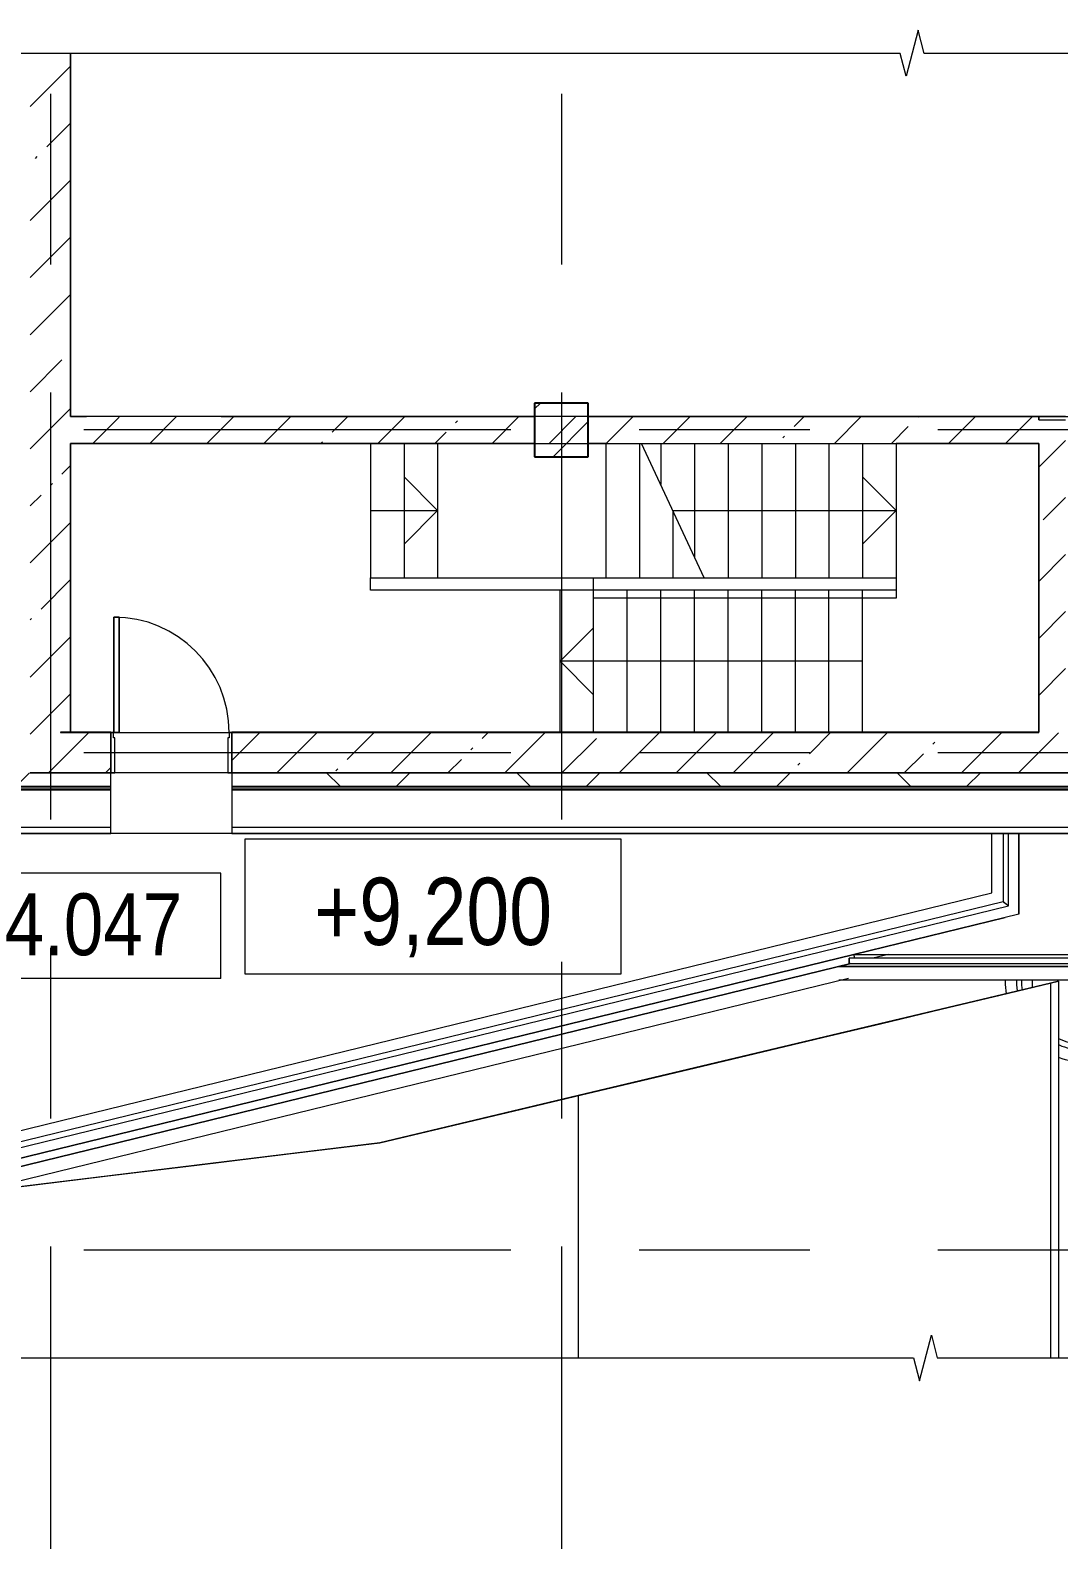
# Model space of a CAD drawing. Header units: millimetres. Extents: x 48966 to 294585, y -43515 to 30344.
# Drawn here: x 275897 to 283546, y 264 to 11489 of the extents above; entities that cross this region are included whole.
import ezdxf

# ---------------------------------------------------------------- set-up
doc = ezdxf.new("R2010")
doc.units = ezdxf.units.MM
doc.linetypes.add('IMPORT-01 Штриховая _2 мм_', pattern=[600, 400, -200])
doc.linetypes.add('Осевые', pattern=[6350, 1270, -952.5, 3175, -952.5])
for name, color, linetype, lineweight in [('_Разделитель помещений_', 7, 'IMPORT-01 Штриховая _2 мм_', 9), ('Высотные отметки', 7, 'Continuous', 9), ('Двери', 7, 'Continuous', 9), ('Каркас_Импост', 7, 'Continuous', 9), ('Колонны', 7, 'Continuous', 9), ('Колонны-1', 7, 'Continuous', 25), ('Контуры', 7, 'Continuous', 9), ('Линии подступенков-1', 7, 'Continuous', 9), ('Линии свеса', 7, 'Continuous', 9), ('Марки вырезов', 7, 'Continuous', 9), ('Марки помещений', 7, 'Continuous', 9), ('Мебель', 7, 'Continuous', 9), ('Общие ребра', 7, 'Continuous', 9), ('Ограждение', 7, 'Continuous', 9), ('Оси-2', 7, 'Осевые', 9), ('Панель', 7, 'Continuous', 9), ('Перекрытия', 7, 'Continuous', 9), ('Поручни', 7, 'Continuous', 9), ('Стены', 7, 'Continuous', 9), ('Стены-1', 7, 'Continuous', 18), ('Стрелки вверх', 7, 'Continuous', 9), ('Черная _1 сплошная', 7, 'Continuous', 9), ('Штриховка разреза-1', 7, 'Continuous', 9), ('Элементы узлов', 7, 'Continuous', 9)]:
    doc.layers.add(name, color=color, linetype=linetype, lineweight=lineweight)
doc.styles.add('Arial Narrow', font='Arial Narrow.ttf', dxfattribs={"height": 500})
doc.styles.add('Arial Narrow_1', font='Arial Narrow.ttf', dxfattribs={"height": 460})
pattern_1 = [(45, (169515.5, 0), (-424.264, 424.264), [600, -100, 20, -100]), (45, (169515.5, 424), (-424.264, 424.264), [])]

# ---------------------------------------------------------------- blocks, each defined once
blk = doc.blocks.new('Колонна 89 - Колонна 40-55-4749747-План 4-го этажа на отм_ _10_050')
at = {"layer": 'Колонны'}
h = blk.add_hatch(dxfattribs=at)
h.set_pattern_fill('FP_12', color=256, style=0, pattern_type=2)
h.set_pattern_definition([(45, (-32400, 15200), (-493.914, 493.914), []), (45, (-31906.1, 15200), (-493.914, 493.914), [873.125, -174.625, 6.706, -167.919])])
h.paths.add_polyline_path([(77732, 23517), (78132, 23517), (78132, 23917), (77732, 23917)], flags=0)
at = {"layer": 'Колонны-1'}
for p, q in [((78132, 23917), (77732, 23917)), ((77732, 23917), (77732, 23517)), ((78132, 23517), (78132, 23917)), ((77732, 23517), (78132, 23517))]:
    blk.add_line(p, q, dxfattribs=at)
blk = doc.blocks.new('Базовая стена _ ОС20 - обшивка балкона _мин_вата_фанера 10мм _сталь - ___-6277397-План 4-го этажа на отм_ _10_050')
at = {"layer": 'Стены'}
for p, q in [((112485, 4549), (105427, 2824)), ((105427, 2824), (112485, 4549)), ((105941, 2846), (112466, 4441)), ((105427, 2824), (105436, 2784)), ((105436, 2784), (105427, 2824))]:
    blk.add_line(p, q, dxfattribs=at)
blk = doc.blocks.new('Базовая стена _ Внутренние - обшивка ложи А - ___-6287467-План 4-го этажа на отм_ _10_050')
at = {"layer": 'Стены'}
for p, q in [((112395, 4527), (120372, 4527)), ((120372, 4527), (112529, 4527)), ((112395, 4427), (120472, 4427))]:
    blk.add_line(p, q, dxfattribs=at)
at = {"layer": 'Стены', "flags": 128}
blk.add_lwpolyline([(120372, 4527), (120407, 4491), (120435, 4463), (120456, 4443), (120468, 4431), (120472, 4427), (120468, 4431), (120456, 4443), (120435, 4463), (120407, 4491), (120372, 4527)], dxfattribs=at)
blk = doc.blocks.new('Ограждение - Ограждение-6394249-План 4-го этажа на отм_ _10_050')
at = {"layer": 'Поручни'}
for p, q in [((121147, 3940), (114247, 3940)), ((114247, 3900), (121147, 3900))]:
    blk.add_line(p, q, dxfattribs=at)
at = {"layer": 'Поручни', "flags": 128}
for points in [[(113715, 4427), (113715, 4411), (113716, 4390), (113718, 4368), (113721, 4347), (113722, 4344)], [(113761, 4353), (113759, 4368), (113757, 4388), (113755, 4407), (113755, 4427)], [(114247, 3940), (114227, 3941), (114207, 3942), (114188, 3944), (114168, 3946), (114149, 3950), (114130, 3954), (114111, 3959), (114092, 3965), (114073, 3972), (114055, 3979), (114037, 3987), (114030, 3990)], [(114030, 3946), (114034, 3944), (114054, 3936), (114074, 3929), (114094, 3922), (114115, 3917), (114135, 3912), (114156, 3908), (114177, 3905), (114198, 3902), (114220, 3901), (114241, 3900), (114247, 3900)], [(121981, 3804), (121966, 3809), (121865, 3840), (121764, 3866), (121661, 3889), (121558, 3908), (121454, 3922), (121350, 3932), (121245, 3938), (121147, 3940)], [(121147, 3900), (121250, 3898), (121353, 3892), (121456, 3882), (121558, 3867), (121660, 3849), (121761, 3826), (121860, 3800), (121959, 3769), (121981, 3761)]]:
    blk.add_lwpolyline(points, dxfattribs=at)
blk = doc.blocks.new('Ограждение - Ограждение-6395681-План 4-го этажа на отм_ _10_050')
at = {"layer": 'Поручни'}
for p, q in [((113617, 5516), (113617, 5009)), ((113657, 4978), (113657, 5516)), ((113617, 5009), (105328, 2983)), ((105333, 2943), (113657, 4978)), ((104826, 3534), (104482, 3534)), ((104482, 3497), (104482, 3531)), ((104482, 3531), (104482, 3497)), ((104482, 3494), (104784, 3494))]:
    blk.add_line(p, q, dxfattribs=at)
at = {"layer": 'Поручни', "flags": 128}
for points in [[(104784, 3494), (104784, 3472), (104785, 3450), (104787, 3429), (104790, 3407), (104794, 3385), (104798, 3364), (104804, 3343), (104810, 3322), (104817, 3301), (104825, 3281), (104834, 3261), (104843, 3241), (104854, 3222), (104865, 3203), (104876, 3185), (104889, 3167), (104902, 3150), (104916, 3133), (104931, 3116), (104946, 3101), (104962, 3086), (104978, 3071), (104995, 3058), (105013, 3044), (105031, 3032), (105049, 3021), (105068, 3010), (105088, 3000), (105107, 2990), (105127, 2982), (105148, 2974), (105169, 2967), (105190, 2961), (105211, 2956), (105232, 2952), (105254, 2948), (105276, 2945), (105297, 2944), (105319, 2943), (105333, 2943)], [(105328, 2983), (105308, 2983), (105288, 2985), (105268, 2987), (105248, 2990), (105228, 2993), (105208, 2998), (105188, 3003), (105169, 3009), (105150, 3016), (105131, 3024), (105113, 3032), (105095, 3041), (105077, 3051), (105060, 3061), (105043, 3072), (105026, 3084), (105010, 3097), (104995, 3110), (104980, 3123), (104966, 3138), (104952, 3153), (104939, 3168), (104926, 3184), (104914, 3200), (104903, 3217), (104893, 3234), (104883, 3252), (104874, 3270), (104865, 3289), (104858, 3307), (104851, 3326), (104845, 3346), (104839, 3365), (104835, 3385), (104831, 3405), (104828, 3425), (104826, 3445), (104824, 3465), (104824, 3486), (104824, 3506), (104825, 3526), (104826, 3534)]]:
    blk.add_lwpolyline(points, dxfattribs=at)
at = {"layer": 'Поручни'}
for points, knots in [([(113657, 4978), (113657, 4978), (113656, 4978), (113655, 4979), (113653, 4981), (113651, 4982), (113649, 4983), (113648, 4985), (113647, 4986), (113645, 4987), (113643, 4988), (113642, 4989), (113641, 4990), (113640, 4991), (113638, 4992), (113637, 4993), (113636, 4994), (113634, 4995), (113633, 4996), (113632, 4997), (113630, 4998), (113629, 5000), (113627, 5001), (113626, 5002), (113624, 5003), (113623, 5004), (113621, 5006), (113619, 5007), (113617, 5009), (113617, 5009), (113617, 5009)], [-1, -1, -1, -1, -0.916667, -0.833333, -0.791667, -0.75, -0.708333, -0.6875, -0.666667, -0.625, -0.604167, -0.583333, -0.5625, -0.541667, -0.520833, -0.5, -0.479167, -0.458333, -0.4375, -0.416667, -0.395833, -0.375, -0.333333, -0.3125, -0.291667, -0.25, -0.208333, -0.166667, -0.083333, 0, 0, 0, 0]), ([(113620, 5007), (113620, 5007), (113621, 5006), (113623, 5004), (113624, 5003), (113626, 5002), (113627, 5001), (113629, 5000), (113630, 4998), (113632, 4997), (113633, 4996), (113634, 4995), (113636, 4994), (113637, 4993), (113638, 4992), (113640, 4991), (113641, 4990), (113642, 4989), (113643, 4988), (113644, 4988), (113645, 4987), (113645, 4987)], [-0.8333333, -0.8333333, -0.8333333, -0.8333333, -0.7916667, -0.75, -0.7083333, -0.6875, -0.6666667, -0.625, -0.6041667, -0.5833333, -0.5625, -0.5416667, -0.5208333, -0.5, -0.4791667, -0.4583333, -0.4375, -0.4166667, -0.3958333, -0.375, -0.3714491, -0.3714491, -0.3714491, -0.3714491]), ([(113647, 4985), (113647, 4985), (113648, 4985), (113649, 4983), (113651, 4982), (113653, 4981), (113654, 4980), (113654, 4980)], [-0.3333333, -0.3333333, -0.3333333, -0.3333333, -0.3125, -0.2916667, -0.25, -0.2083333, -0.1666667, -0.1666667, -0.1666667, -0.1666667]), ([(104784, 3494), (104784, 3494), (104784, 3494), (104785, 3495), (104785, 3495), (104786, 3496), (104786, 3496), (104787, 3497), (104788, 3498), (104789, 3499), (104789, 3499), (104790, 3500), (104791, 3501), (104792, 3502), (104793, 3503), (104794, 3504), (104795, 3505), (104796, 3505), (104796, 3506), (104797, 3507), (104799, 3508), (104800, 3510), (104802, 3511), (104803, 3513), (104805, 3514), (104806, 3516), (104808, 3517), (104809, 3519), (104811, 3520), (104812, 3521), (104813, 3522), (104814, 3523), (104815, 3524), (104816, 3525), (104817, 3526), (104818, 3527), (104819, 3528), (104819, 3528), (104820, 3528), (104820, 3529), (104821, 3530), (104822, 3531), (104823, 3531), (104824, 3532), (104824, 3532), (104824, 3533), (104825, 3533), (104826, 3534), (104826, 3534), (104826, 3534)], [0, 0, 0, 0, 0.055556, 0.083333, 0.097222, 0.111111, 0.125, 0.138889, 0.166667, 0.194444, 0.208333, 0.222222, 0.236111, 0.25, 0.277778, 0.305556, 0.319444, 0.333333, 0.347222, 0.361111, 0.388889, 0.416667, 0.444444, 0.472222, 0.5, 0.527778, 0.555556, 0.583333, 0.611111, 0.638889, 0.652778, 0.666667, 0.680556, 0.694444, 0.722222, 0.75, 0.763889, 0.770833, 0.777778, 0.791667, 0.805556, 0.833333, 0.861111, 0.875, 0.888889, 0.902778, 0.916667, 0.944444, 1, 1, 1, 1]), ([(104789, 3499), (104788, 3498), (104788, 3498), (104787, 3497), (104786, 3496), (104786, 3496), (104786, 3496)], [0.81237576, 0.81237576, 0.81237576, 0.81237576, 0.83333333, 0.86111111, 0.875, 0.88888889, 0.88888889, 0.88888889, 0.88888889]), ([(104808, 3517), (104807, 3517), (104806, 3516), (104805, 3514), (104803, 3513), (104802, 3511), (104800, 3510), (104799, 3508), (104797, 3507), (104796, 3506), (104796, 3505), (104795, 3505), (104794, 3504), (104793, 3503), (104792, 3502), (104791, 3501), (104790, 3500), (104790, 3500), (104790, 3500)], [0.4444444, 0.4444444, 0.4444444, 0.4444444, 0.4722222, 0.5, 0.5277778, 0.5555556, 0.5833333, 0.6111111, 0.6388889, 0.6527778, 0.6666667, 0.6805556, 0.6944444, 0.7222222, 0.75, 0.7638889, 0.7708333, 0.7777778, 0.7777778, 0.7777778, 0.7777778]), ([(104824, 3532), (104824, 3532), (104824, 3532), (104823, 3531), (104822, 3531), (104821, 3530), (104820, 3529), (104820, 3528), (104819, 3528), (104818, 3527), (104817, 3526), (104816, 3525), (104815, 3524), (104814, 3523), (104813, 3522), (104812, 3521), (104811, 3520), (104809, 3519), (104808, 3518), (104808, 3517)], [0.1111111, 0.1111111, 0.1111111, 0.1111111, 0.125, 0.1388889, 0.1666667, 0.1944444, 0.2083333, 0.2222222, 0.2361111, 0.25, 0.2777778, 0.3055556, 0.3194444, 0.3333333, 0.3472222, 0.3611111, 0.3888889, 0.4166667, 0.4444018, 0.4444018, 0.4444018, 0.4444018])]:
    blk.add_open_spline(points, degree=3, knots=knots, dxfattribs=at)
for points in [[(105333, 2943), (105333, 2943), (105333, 2944), (105332, 2947), (105332, 2953), (105331, 2959), (105330, 2966), (105329, 2973), (105329, 2978), (105328, 2982), (105328, 2983), (105328, 2983)], [(105329, 2978), (105329, 2977), (105329, 2973), (105330, 2966), (105331, 2959), (105332, 2953), (105332, 2947), (105333, 2945), (105333, 2944)]]:
    blk.add_open_spline(points, degree=3, dxfattribs=at)
blk = doc.blocks.new('Ограждение - Ограждение-6395890-План 4-го этажа на отм_ _10_050')
at = {"layer": 'Поручни'}
for p, q in [((120347, 5967), (120312, 5967)), ((120312, 5967), (120347, 5967)), ((120310, 5516), (120310, 4589)), ((120350, 4549), (120350, 5516)), ((120310, 4589), (112472, 4589)), ((112472, 4549), (112472, 4589)), ((112472, 4586), (112472, 4565)), ((112472, 4564), (112472, 4552)), ((112472, 4549), (120350, 4549))]:
    blk.add_line(p, q, dxfattribs=at)
for points, knots in [([(120310, 4589), (120310, 4589), (120310, 4589), (120311, 4588), (120312, 4586), (120313, 4585), (120315, 4584), (120316, 4583), (120317, 4581), (120319, 4580), (120321, 4578), (120322, 4577), (120323, 4576), (120324, 4574), (120326, 4573), (120327, 4572), (120328, 4570), (120330, 4569), (120331, 4568), (120332, 4567), (120334, 4565), (120335, 4564), (120336, 4563), (120337, 4561), (120338, 4560), (120340, 4559), (120341, 4558), (120342, 4557), (120343, 4555), (120345, 4554), (120346, 4553), (120347, 4552), (120348, 4551), (120349, 4549), (120350, 4549), (120350, 4549)], [0, 0, 0, 0, 0.083333, 0.125, 0.166667, 0.208333, 0.229167, 0.25, 0.291667, 0.333333, 0.354167, 0.375, 0.395833, 0.416667, 0.4375, 0.458333, 0.479167, 0.5, 0.520833, 0.541667, 0.5625, 0.583333, 0.604167, 0.625, 0.645833, 0.666667, 0.6875, 0.708333, 0.75, 0.770833, 0.791667, 0.833333, 0.875, 0.916667, 1, 1, 1, 1]), ([(120334, 4565), (120334, 4565), (120333, 4566), (120332, 4567), (120331, 4568), (120330, 4569), (120328, 4570), (120327, 4572), (120326, 4573), (120324, 4574), (120323, 4576), (120322, 4577), (120321, 4578), (120320, 4579), (120319, 4580), (120317, 4582), (120316, 4583), (120315, 4584), (120313, 4585), (120313, 4586), (120312, 4586)], [0.4341587, 0.4341587, 0.4341587, 0.4341587, 0.4375, 0.4583333, 0.4791667, 0.5, 0.5208333, 0.5416667, 0.5625, 0.5833333, 0.6041667, 0.625, 0.6458333, 0.6666667, 0.6875, 0.7083333, 0.75, 0.7708333, 0.7916667, 0.8333333, 0.8333333, 0.8333333, 0.8333333]), ([(120347, 4552), (120347, 4552), (120346, 4553), (120345, 4554), (120343, 4555), (120342, 4557), (120340, 4559), (120338, 4560), (120337, 4561), (120336, 4563), (120335, 4564), (120335, 4564)], [0.1666667, 0.1666667, 0.1666667, 0.1666667, 0.2083333, 0.2291667, 0.25, 0.2916667, 0.3333333, 0.3541667, 0.375, 0.3958333, 0.4166667, 0.4166667, 0.4166667, 0.4166667])]:
    blk.add_open_spline(points, degree=3, knots=knots, dxfattribs=at)
blk = doc.blocks.new('Дверь - Однопольная - ДВ11_21х9-6240733-План 4-го этажа на отм_ _10_050')
at = {"layer": 'Двери'}
for p, q in [((-389, 1008), (-429, 1008)), ((-429, 1008), (-429, 150)), ((-389, 150), (-389, 1008)), ((-429, 150), (-389, 150))]:
    blk.add_line(p, q, dxfattribs=at)
blk.add_arc((-429, 150), 858, 360, 90, dxfattribs=at)
at = {"layer": 'Каркас_Импост'}
for p, q in [((-430, 150), (-450, 150)), ((-450, 150), (-450, -150)), ((-430, 110), (-430, 150)), ((450, 150), (430, 150)), ((430, 150), (430, 110)), ((450, -150), (450, 150)), ((-420, 110), (-430, 110)), ((-420, -150), (-420, 110)), ((430, 110), (420, 110)), ((420, 110), (420, -150)), ((-450, -150), (-420, -150)), ((420, -150), (450, -150))]:
    blk.add_line(p, q, dxfattribs=at)
at = {"layer": 'Панель'}
for p, q in [((-429, 1008), (-389, 1008)), ((-429, 150), (-429, 1008)), ((-389, 1008), (-389, 150)), ((-389, 150), (-429, 150))]:
    blk.add_line(p, q, dxfattribs=at)
blk = doc.blocks.new('Рефлектор_2 - Рефлектор_2-6393335-План 4-го этажа на отм_ _10_050')
at = {"layer": 'Мебель'}
for p, q in [((-13697, 585), (-17209, -249)), ((-13637, 600), (-13697, 585)), ((-13697, 585), (-13697, -2200)), ((-13637, 600), (-13637, -2200)), ((-17209, -249), (-18685, -600)), ((-17209, -249), (-17209, -2200)), ((-18685, -600), (-22785, -1100))]:
    blk.add_line(p, q, dxfattribs=at)
at = {"layer": 'Мебель', "flags": 128}
for points in [[(-17186, -244), (-16735, -137), (-16286, -30), (-15839, 76), (-15394, 182), (-14951, 287), (-14510, 392), (-14072, 496), (-13637, 600)], [(-18685, -600), (-18184, -481), (-17684, -362), (-17186, -244)], [(-22783, -1100), (-22098, -1016), (-21412, -933), (-20728, -849), (-20045, -766), (-19364, -683), (-18685, -600)]]:
    blk.add_lwpolyline(points, dxfattribs=at)
blk = doc.blocks.new('Линия разрыва1 - М 200-6492712-План 4-го этажа на отм_ _10_050')
at = {"layer": 'Элементы узлов'}
for p, q in [((45, 172), (-44, -170)), ((90, 0), (45, 172)), ((-88, 0), (-12142, 0)), ((-44, -170), (-88, 0)), ((12131, 0), (90, 0))]:
    blk.add_line(p, q, dxfattribs=at)
blk = doc.blocks.new('Линия разрыва1 - М 200-6492713-План 4-го этажа на отм_ _10_050')
at = {"layer": 'Элементы узлов'}
for p, q in [((45, 172), (-44, -170)), ((90, 0), (45, 172)), ((-88, 0), (-12031, 0)), ((-44, -170), (-88, 0)), ((12042, 0), (90, 0))]:
    blk.add_line(p, q, dxfattribs=at)
blk = doc.blocks.new('Высотные отметки - Высотная отметка - Рамка_14мм длина-4459141-План 4-го этажа на отм_ _10_050')
at = {"layer": 'Высотные отметки'}
for p, q in [((7, 5), (-7, 5)), ((-7, 5), (-7, 0)), ((7, 0), (7, 5)), ((-7, 0), (7, 0))]:
    blk.add_line(p, q, dxfattribs=at)
blk = doc.blocks.new('Марка помещения_Р - Марка помещения-4575829-План 4-го этажа на отм_ _10_050')
at = {"layer": 'Марки помещений'}
for p, q in [((-4.79375, -1.95625), (-4.79375, 1.95625)), ((4.79375, 1.95625), (-4.79375, 1.95625)), ((4.79375, -1.95625), (4.79375, 1.95625)), ((4.79375, -1.95625), (-4.79375, -1.95625))]:
    blk.add_line(p, q, dxfattribs=at)

msp = doc.modelspace()

# ---------------------------------------------------------------- hatches: boundary and pattern name
at = {"layer": 'Штриховка разреза-1'}
h = msp.add_hatch(dxfattribs=at)
h.set_pattern_fill('FP_4', color=256, style=0, pattern_type=2)
h.set_pattern_definition(pattern_1)
h.paths.add_polyline_path([(276122.1, 6267.1), (276197.1, 6267.1), (276197.1, 11317.1), (275897.1, 11317.1), (275897.1, 6267.1)], flags=0)
h = msp.add_hatch(dxfattribs=at)
h.set_pattern_fill('FP_4', color=256, style=0, pattern_type=2)
h.set_pattern_definition(pattern_1)
h.paths.add_polyline_path([(276199.1, 8417.1), (283397.1, 8417.1), (283397.1, 8617.1), (276197.1, 8617.1), (276197.1, 8417.1)], flags=0)
h = msp.add_hatch(dxfattribs=at)
h.set_pattern_fill('FP_4', color=256, style=0, pattern_type=2)
h.set_pattern_definition(pattern_1)
h.paths.add_polyline_path([(283397.1, 6267.1), (283597.1, 6267.1), (283597.1, 8592.1), (283397.1, 8592.1), (283397.1, 6269.1)], flags=0)
h = msp.add_hatch(dxfattribs=at)
h.set_pattern_fill('FP_4', color=256, style=0, pattern_type=2)
h.set_pattern_definition(pattern_1)
h.paths.add_polyline_path([(275897.1, 5967.1), (276497.1, 5967.1), (276497.1, 6267.1), (275897.1, 6267.1)], flags=0)
h.paths.add_polyline_path([(286969.2, 5967.1), (294397.1, 5967.1), (294397.1, 6267.1), (277397.1, 6267.1), (277397.1, 5967.1), (286207.4, 5967.1)], flags=0)
h = msp.add_hatch(dxfattribs=at)
h.set_pattern_fill('FP_3', color=256, style=0, pattern_type=2)
h.set_pattern_definition([(45, (169515.5, 0), (-707.107, 707.107), []), (135, (169515.5, 0), (-707.107, -707.107), [])])
h.paths.add_polyline_path([(283160.2, 5867.1), (294397.1, 5868.2), (294397.1, 5967.1), (277397.1, 5967.1), (277397.1, 5867.1), (282779.3, 5867.1)], flags=0)
h.paths.add_polyline_path([(273997.1, 5867.1), (274547.1, 5867.1), (274547.1, 5967.1), (273997.1, 5967.1)], flags=0)
h.paths.add_polyline_path([(275447.1, 5867.1), (276497.1, 5867.1), (276497.1, 5967.1), (275447.1, 5967.1)], flags=0)

# ---------------------------------------------------------------- linework, layer by layer
at = {"layer": '_Разделитель помещений_'}
msp.add_arc((283747.1, 4417.1), 400, 180, 186.66249, dxfattribs=at)
at = {"layer": 'Высотные отметки'}
msp.add_line((278892.6, 4473), (278892.6, 4473), dxfattribs=at)
msp.add_line((278892.6, 4473), (278892.6, 4473), dxfattribs=at)
at = {"layer": 'Контуры'}
for p, q in [((276197.1, 8417.1), (276197.1, 6267.1)), ((278427.1, 8417.1), (276197.1, 8417.1)), ((279647.1, 8417.1), (278147.1, 8417.1)), ((278427.1, 8417.1), (278427.1, 7417.1)), ((278427.1, 8417.1), (278927.1, 8417.1)), ((279647.1, 8417.1), (278927.1, 8417.1)), ((280177.1, 8417.1), (280047.1, 8417.1)), ((280087.1, 8417.1), (280047.1, 8417.1)), ((280087.1, 8417.1), (282337.1, 8417.1)), ((280177.1, 8417.1), (280177.1, 7417.1)), ((280177.1, 8417.1), (280444, 8417.1)), ((283397.1, 8417.1), (282337.1, 8417.1)), ((283397.1, 6267.1), (283397.1, 8417.1)), ((278427.1, 7326.3), (278427.1, 7417.1)), ((278427.1, 7417.1), (278927.1, 7417.1)), ((278927.1, 7417.1), (280177.1, 7417.1)), ((280087.1, 7267.1), (280087.1, 7417.1)), ((280087.1, 7417.1), (282337.1, 7417.1)), ((280177.1, 7417.1), (280910.3, 7417.1)), ((282337.1, 7417.1), (282337.1, 7326.3)), ((279837.1, 7326.3), (278427.1, 7326.3)), ((282087.1, 7326.3), (279837.1, 7326.3)), ((282337.1, 7326.3), (282087.1, 7326.3)), ((282087.1, 6267.1), (282087.1, 7326.3)), ((276197.1, 6267.1), (279837.1, 6267.1)), ((278147.1, 6267.1), (280087.1, 6267.1)), ((282087.1, 6267.1), (279837.1, 6267.1)), ((283337.1, 6267.1), (280087.1, 6267.1)), ((282087.1, 6267.1), (283397.1, 6267.1)), ((283337.1, 6267.1), (283377.1, 6267.1))]:
    msp.add_line(p, q, dxfattribs=at)
at = {"layer": 'Линии подступенков-1'}
for p, q in [((278427.1, 8417.1), (278427.1, 7417.1)), ((278677.1, 8417.1), (278677.1, 7417.1)), ((278927.1, 8417.1), (278927.1, 7417.1)), ((280177.1, 8417.1), (280177.1, 7417.1)), ((280427.1, 8417.1), (280427.1, 7417.1)), ((280587.1, 8417.1), (280587.1, 8110.1)), ((280837.1, 8417.1), (280837.1, 7574)), ((281087.1, 8417.1), (281087.1, 7417.1)), ((281337.1, 8417.1), (281337.1, 7417.1)), ((281587.1, 8417.1), (281587.1, 7417.1)), ((281837.1, 8417.1), (281837.1, 7417.1)), ((282087.1, 8417.1), (282087.1, 7417.1)), ((282337.1, 8417.1), (282337.1, 7417.1)), ((280677.1, 7917.1), (280677.1, 7417.1)), ((279837.1, 6267.1), (279837.1, 7326.3)), ((280087.1, 6267.1), (280087.1, 7326.3)), ((280337.1, 6267.1), (280337.1, 7326.3)), ((280587.1, 6267.1), (280587.1, 7326.3)), ((280837.1, 6267.1), (280837.1, 7326.3)), ((281087.1, 6267.1), (281087.1, 7326.3)), ((281337.1, 6267.1), (281337.1, 7326.3)), ((281587.1, 6267.1), (281587.1, 7326.3)), ((281837.1, 6267.1), (281837.1, 7326.3)), ((282087.1, 6267.1), (282087.1, 7326.3)), ((280087.1, 6267.1), (280087.1, 7267.1)), ((280337.1, 6267.1), (280337.1, 7267.1)), ((280587.1, 6267.1), (280587.1, 7267.1)), ((280837.1, 6267.1), (280837.1, 7267.1)), ((281087.1, 6267.1), (281087.1, 7267.1)), ((281337.1, 6267.1), (281337.1, 7267.1)), ((281587.1, 6267.1), (281587.1, 7267.1)), ((281837.1, 6267.1), (281837.1, 7267.1)), ((282087.1, 6267.1), (282087.1, 7267.1))]:
    msp.add_line(p, q, dxfattribs=at)
at = {"layer": 'Линии свеса'}
for p, q in [((278677.1, 8417.1), (278677.1, 7417.1)), ((280427.1, 8417.1), (280427.1, 7417.1)), ((280587.1, 8417.1), (280587.1, 8110.1)), ((280837.1, 8417.1), (280837.1, 7574)), ((281087.1, 8417.1), (281087.1, 7417.1)), ((281337.1, 8417.1), (281337.1, 7417.1)), ((281587.1, 8417.1), (281587.1, 7417.1)), ((281837.1, 8417.1), (281837.1, 7417.1)), ((282087.1, 8417.1), (282087.1, 7417.1)), ((280677.1, 7917.1), (280677.1, 7417.1)), ((280087.1, 6267.1), (280087.1, 7326.3)), ((280337.1, 6267.1), (280337.1, 7326.3)), ((280587.1, 6267.1), (280587.1, 7326.3)), ((280837.1, 6267.1), (280837.1, 7326.3)), ((281087.1, 6267.1), (281087.1, 7326.3)), ((281337.1, 6267.1), (281337.1, 7326.3)), ((281587.1, 6267.1), (281587.1, 7326.3)), ((281837.1, 6267.1), (281837.1, 7326.3)), ((280337.1, 6267.1), (280337.1, 7267.1)), ((280587.1, 6267.1), (280587.1, 7267.1)), ((280837.1, 6267.1), (280837.1, 7267.1)), ((281087.1, 6267.1), (281087.1, 7267.1)), ((281337.1, 6267.1), (281337.1, 7267.1)), ((281587.1, 6267.1), (281587.1, 7267.1)), ((281837.1, 6267.1), (281837.1, 7267.1)), ((282087.1, 6267.1), (282087.1, 7267.1))]:
    msp.add_line(p, q, dxfattribs=at)
at = {"layer": 'Марки вырезов'}
msp.add_line((280910.3, 7417.1), (280444, 8417.1), dxfattribs=at)
at = {"layer": 'Общие ребра'}
for p, q in [((279647.1, 8617.1), (276199.1, 8617.1)), ((283397.1, 8617.1), (283397.1, 8592.1)), ((283597.1, 8617.1), (283397.1, 8617.1)), ((283397.1, 8592.1), (283397.1, 8617.1)), ((283397.1, 8592.1), (283597.1, 8592.1)), ((276197.1, 6267.1), (276197.1, 8417.1)), ((276199.1, 8417.1), (283397.1, 8417.1)), ((276122.1, 6267.1), (276197.1, 6267.1)), ((276197.1, 6267.1), (276199.1, 6267.1)), ((276497.1, 6267.1), (276199.1, 6267.1)), ((276199.1, 6267.1), (276497.1, 6267.1)), ((283397.1, 6267.1), (277397.1, 6267.1)), ((277397.1, 6267.1), (283397.1, 6267.1)), ((283397.1, 6267.1), (283397.1, 6269.1)), ((275897.1, 5967.1), (276497.1, 5967.1)), ((276497.1, 5967.1), (275897.1, 5967.1)), ((277397.1, 5967.1), (294397.1, 5967.1)), ((294397.1, 5967.1), (277397.1, 5967.1)), ((275447.1, 5867.1), (276497.1, 5867.1)), ((275447.1, 5855.1), (276497.1, 5855.1)), ((275447.1, 5843.1), (276497.1, 5843.1)), ((275447.1, 5841.1), (276497.1, 5841.1)), ((277397.1, 5867.1), (294397.1, 5867.1)), ((277397.1, 5855.1), (294397.1, 5855.1)), ((277397.1, 5843.1), (294397.1, 5843.1)), ((277397.1, 5841.1), (294397.1, 5841.1)), ((275447.1, 5563.1), (276497.1, 5563.1)), ((275447.1, 5518.1), (276497.1, 5518.1)), ((277397.1, 5563.1), (294397.1, 5563.1)), ((277397.1, 5518.1), (294397.1, 5518.1))]:
    msp.add_line(p, q, dxfattribs=at)
at = {"layer": 'Оси-2'}
for p, q in [((276047.1, 11017.1), (276047.1, -13042.2)), ((279847.1, 11017.1), (279847.1, -13042.2)), ((294394.6, 8517.1), (268100.1, 8517.1)), ((294394.6, 6117.1), (268100.1, 6117.1)), ((294394.6, 2417.1), (268100.1, 2417.1))]:
    msp.add_line(p, q, dxfattribs=at)
at = {"layer": 'Перекрытия'}
for p, q in [((276197.1, 11317.1), (276197.1, 8617.1)), ((276197.1, 8617.1), (276317.1, 8617.1)), ((277317.1, 8617.1), (279647.1, 8617.1)), ((280047.1, 8617.1), (286802.1, 8617.1)), ((276317.1, 8417.1), (277317.1, 8417.1)), ((283377.1, 6267.1), (278147.1, 6267.1)), ((289797.1, 5967.1), (283249.4, 5967.1)), ((294089.5, 5967.1), (283249.4, 5967.1)), ((283049.4, 5516.1), (273997.1, 5516.1)), ((283049.4, 5074.1), (283049.4, 5516.1)), ((283249.4, 5123), (283249.4, 5516.1)), ((283249.4, 5516.1), (283249.4, 4917.1)), ((274880.2, 3077.1), (283049.4, 5074.1)), ((274927.7, 2882.9), (283147.1, 4892.1)), ((283249.4, 4917.1), (282022.2, 4617.1)), ((282022.2, 4617.1), (289797.1, 4617.1)), ((283147.1, 4427.1), (283147.1, 4417.1)), ((283347.1, 4427.1), (283347.1, 4417.1))]:
    msp.add_line(p, q, dxfattribs=at)
for radius, start, end in [(600, 180, 188.93614), (400, 180, 186.68827), (600, 250.3251, 270)]:
    msp.add_arc((283747.1, 4417.1), radius, start, end, dxfattribs=at)
at = {"layer": 'Стены'}
for p, q in [((276497.1, 6267.1), (277397.1, 6267.1)), ((276497.1, 5967.1), (276497.1, 6267.1)), ((277397.1, 6267.1), (277397.1, 5967.1)), ((277397.1, 5967.1), (276497.1, 5967.1)), ((283249.4, 5967.1), (283049.4, 5967.1)), ((283249.4, 5967.1), (289887.1, 5967.1)), ((283049.4, 5074.1), (283049.4, 5516.1)), ((283249.4, 5516.1), (283249.4, 5123)), ((274880.2, 3077.1), (283049.4, 5074.1)), ((283249.4, 4917.1), (283249.4, 5123)), ((283249.4, 4917.1), (274927.7, 2882.9)), ((274927.7, 2882.9), (282022.2, 4617.1)), ((282029, 4589.1), (282022.2, 4617.1)), ((282279, 4617.1), (282164.5, 4589.1)), ((282279, 4617.1), (289797.1, 4617.1)), ((281910.9, 4527.1), (274942.2, 2823.6)), ((289887.1, 4527.1), (281910.9, 4527.1))]:
    msp.add_line(p, q, dxfattribs=at)
at = {"layer": 'Стены-1'}
for p, q in [((276197.1, 8617.1), (276197.1, 11317.1)), ((276199.1, 8617.1), (276197.1, 8617.1)), ((283397.1, 8617.1), (279647.1, 8617.1)), ((283397.1, 8415.1), (283397.1, 6269.1)), ((276497.1, 6269.1), (276122.1, 6269.1)), ((276122.1, 6269.1), (276122.1, 6267.1)), ((276497.1, 6267.1), (276497.1, 6269.1)), ((276497.1, 5967.1), (276497.1, 6267.1)), ((283397.1, 6269.1), (277397.1, 6269.1)), ((277397.1, 6269.1), (277397.1, 6267.1)), ((277397.1, 6267.1), (277397.1, 5967.1)), ((276497.1, 5516.1), (276497.1, 5967.1)), ((277397.1, 5967.1), (277397.1, 5516.1)), ((275447.1, 5516.1), (276497.1, 5516.1)), ((277397.1, 5516.1), (294397.1, 5516.1))]:
    msp.add_line(p, q, dxfattribs=at)
at = {"layer": 'Стрелки вверх'}
for p, q in [((278927.1, 7917.1), (278677.1, 8167.1)), ((282337.1, 7917.1), (282087.1, 8167.1)), ((278427.1, 7917.1), (278677.1, 7917.1)), ((278677.1, 7917.1), (278927.1, 7917.1)), ((278927.1, 7917.1), (278677.1, 7667.1)), ((280677.1, 7917.1), (280837.1, 7917.1)), ((280837.1, 7917.1), (281087.1, 7917.1)), ((281087.1, 7917.1), (281337.1, 7917.1)), ((281337.1, 7917.1), (281587.1, 7917.1)), ((281587.1, 7917.1), (281837.1, 7917.1)), ((281837.1, 7917.1), (282087.1, 7917.1)), ((282087.1, 7917.1), (282337.1, 7917.1)), ((282337.1, 7917.1), (282087.1, 7667.1)), ((279837.1, 6796.7), (280087.1, 7046.7)), ((280087.1, 6796.7), (279837.1, 6796.7)), ((279837.1, 6796.7), (280087.1, 6546.7)), ((280337.1, 6796.7), (280087.1, 6796.7)), ((280587.1, 6796.7), (280337.1, 6796.7)), ((280837.1, 6796.7), (280587.1, 6796.7)), ((281087.1, 6796.7), (280837.1, 6796.7)), ((281337.1, 6796.7), (281087.1, 6796.7)), ((281587.1, 6796.7), (281337.1, 6796.7)), ((281837.1, 6796.7), (281587.1, 6796.7)), ((282087.1, 6796.7), (281837.1, 6796.7))]:
    msp.add_line(p, q, dxfattribs=at)
at = {"layer": 'Черная _1 сплошная'}
for p, q in [((280087.1, 7417.1), (282337.1, 7417.1)), ((280087.1, 7267.1), (280087.1, 7417.1)), ((282337.1, 7417.1), (282337.1, 7267.1)), ((282337.1, 7267.1), (280087.1, 7267.1))]:
    msp.add_line(p, q, dxfattribs=at)

# ---------------------------------------------------------------- block references
at = {"layer": 'Высотные отметки', "xscale": 199.9999999999999, "yscale": 199.9999999999999, "zscale": 199.9999999999999}
msp.add_blockref('Высотные отметки - Высотная отметка - Рамка_14мм длина-4459141-План 4-го этажа на отм_ _10_050', (278892.6, 4473), dxfattribs=at)
at = {"layer": 'Двери'}
msp.add_blockref('Дверь - Однопольная - ДВ11_21х9-6240733-План 4-го этажа на отм_ _10_050', (276947.1, 6117.1), dxfattribs=at)
at = {"layer": 'Колонны'}
msp.add_blockref('Колонна 89 - Колонна 40-55-4749747-План 4-го этажа на отм_ _10_050', (201915.5, -15200), dxfattribs=at)
at = {"layer": 'Марки помещений', "xscale": 199.9999999999999, "yscale": 199.9999999999999, "zscale": 199.9999999999999}
msp.add_blockref('Марка помещения_Р - Марка помещения-4575829-План 4-го этажа на отм_ _10_050', (276355.9, 4828.9), dxfattribs=at)
at = {"layer": 'Мебель'}
msp.add_blockref('Рефлектор_2 - Рефлектор_2-6393335-План 4-го этажа на отм_ _10_050', (297182.2, 3817.1), dxfattribs=at)
at = {"layer": 'Ограждение'}
for name in ['Ограждение - Ограждение-6395890-План 4-го этажа на отм_ _10_050', 'Ограждение - Ограждение-6395681-План 4-го этажа на отм_ _10_050', 'Ограждение - Ограждение-6394249-План 4-го этажа на отм_ _10_050']:
    msp.add_blockref(name, (169515.5, 0), dxfattribs=at)
at = {"layer": 'Стены'}
for name in ['Базовая стена _ ОС20 - обшивка балкона _мин_вата_фанера 10мм _сталь - ___-6277397-План 4-го этажа на отм_ _10_050', 'Базовая стена _ Внутренние - обшивка ложи А - ___-6287467-План 4-го этажа на отм_ _10_050']:
    msp.add_blockref(name, (169515.5, 0), dxfattribs=at)
at = {"layer": 'Элементы узлов'}
msp.add_blockref('Линия разрыва1 - М 200-6492712-План 4-го этажа на отм_ _10_050', (282454.6, 11317.1), dxfattribs=at)
at = {"layer": 'Элементы узлов', "rotation": 180}
msp.add_blockref('Линия разрыва1 - М 200-6492713-План 4-го этажа на отм_ _10_050', (282554.6, 1617.1), dxfattribs=at)

# ---------------------------------------------------------------- texts
at = {"layer": 'Марки помещений', "insert": (275708, 5070.8), "char_height": 460, "width": 1587.341, "attachment_point": 1, "style": 'Arial Narrow_1'}
msp.add_mtext('4.047', dxfattribs=at)

# ---------------------------------------------------------------- next in the draw order: texts
at = {"layer": 'Высотные отметки', "insert": (278009.9, 5187.3), "char_height": 500, "width": 2118.479, "attachment_point": 1, "line_spacing_factor": 0.974696, "style": 'Arial Narrow', "bg_fill": 3, "box_fill_scale": 1.25, "bg_fill_color": 256, "bg_fill_true_color": 13158600, "bg_fill_transparency": 0}
msp.add_mtext('+9,200', dxfattribs=at)

doc.saveas('drawing.dxf')
